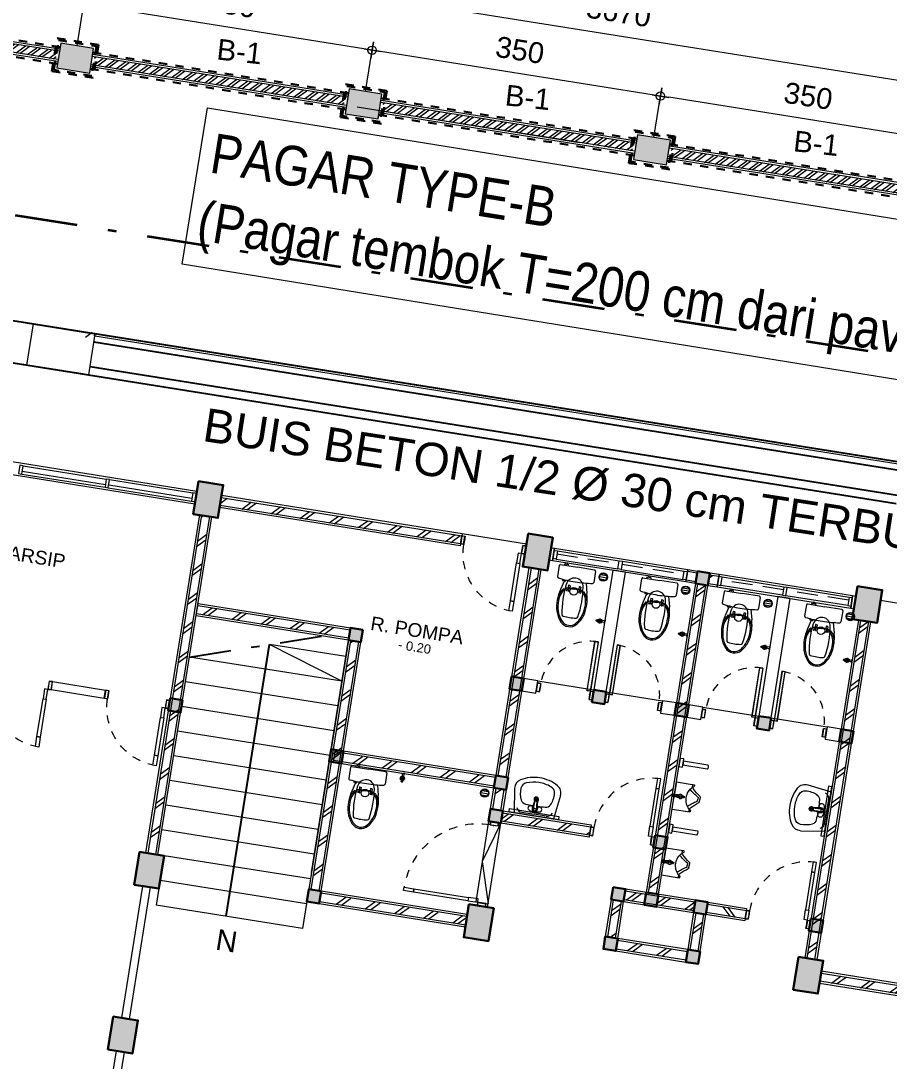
# Model space of a CAD drawing. Header units: millimetres. Extents: x -11 to 1625, y -267 to 180.
# Drawn here: x 846.49 to 856.9, y 86.42 to 98.89 of the extents above; entities that cross this region are included whole.
import ezdxf
from ezdxf.enums import TextEntityAlignment as Align

# ---------------------------------------------------------------- set-up
doc = ezdxf.new("R2010")
doc.units = ezdxf.units.MM
for name, pattern in [('DASHDOT', [1, 0.5, -0.25, 0, -0.25]), ('DASHED2', [0.375, 0.25, -0.125]), ('HIDDEN', [0.375, 0.25, -0.125])]:
    doc.linetypes.add(name, pattern=pattern)
for name, color, linetype, lineweight in [('ars', 11, 'Continuous', 5), ('atap', 7, 'Continuous', 20), ('CONCRETE', 8, 'Continuous', 5), ('dinding', 5, 'Continuous', 15), ('GSB', 1, 'DASHDOT', 35), ('KOLOM', 1, 'Continuous', 30), ('kus', 63, 'Continuous', 15), ('KUSEN', 30, 'Continuous', 15), ('lan', 7, 'Continuous', 15), ('not', 7, 'Continuous', 20), ('PAGAR', 4, 'Continuous', 18), ('PARTISI', 190, 'Continuous', 9), ('SANITAIR', 4, 'Continuous', 5), ('sol kol', 8, 'Continuous', 0), ('TEXT KETERANGAN', 7, 'Continuous', 9), ('u', 6, 'Continuous', 20)]:
    doc.layers.add(name, color=color, linetype=linetype, lineweight=lineweight)
doc.styles.add('ISO', font='arial.ttf', dxfattribs={"width": 0.85})
doc.styles.get("Standard").update_dxf_attribs({"font": 'ARIALUNI.TTF'})
doc.dimstyles.new('SK100', dxfattribs={"dimtxt": 0.25, "dimasz": 0.1, "dimexe": 0.1, "dimexo": 0, "dimgap": 0.15, "dimtad": 1, "dimdec": 0, "dimlfac": 100, "dimzin": 12, "dimdsep": 46, "dimtxsty": 'Standard', "dimblk": 'BULAT', "dimcen": 0.1, "dimclrd": 256, "dimclre": 256, "dimclrt": 256, "dimadec": 0, "dimazin": 3, "dimtfac": 1, "dimtdec": 0, "dimtofl": 0, "dimtmove": 0, "dimatfit": 3, "dimldrblk": 'BULAT', "dimfxl": 0, "dimtolj": 1, "dimtzin": 0, "dimlwd": -1, "dimlwe": -1, "dimarcsym": 0})
pattern_1 = [(45, (-0.5, 0), (-0.1767767, 0.1767767), []), (45, (-0.4375, 0), (-0.1767767, 0.1767767), [])]

# ---------------------------------------------------------------- blocks, each defined once
blk = doc.blocks.new('K1')
at = {"layer": 'KOLOM'}
blk.add_lwpolyline([(0.2, 0.15), (-0.2, 0.15), (-0.2, -0.15), (0.2, -0.15), (0.2, 0.15)], dxfattribs=at)
blk = doc.blocks.new('P 70')
at = {"linetype": 'HIDDEN', "ltscale": 0.3}
blk.add_lwpolyline([(-0.74, 0.1, -0.414214), (-0.04, 0.8, -1.303225)], format="xyb", dxfattribs=at)
for points in [[(-0.04, 0.8), (-0.08, 0.8), (-0.08, 0.68), (-0.04, 0.68)], [(-0.04, 0.68), (-0.08, 0.68), (-0.08, 0.22), (-0.04, 0.22)], [(-0.04, 0.1), (-0.08, 0.1), (-0.08, 0.22), (-0.04, 0.22)], [(-0.735, 0.06), (-0.74, 0.06), (-0.74, 0.061), (-0.74, 0.1), (-0.78, 0.1), (-0.78, 0), (-0.74, 0), (-0.74, 0.056), (-0.735, 0.058)], [(-0.742, 0.002), (-0.778, 0.002), (-0.778, 0.098), (-0.742, 0.098)], [(-0.045, 0.06), (-0.04, 0.06), (-0.04, 0.061), (-0.04, 0.1), (0, 0.1), (0, 0), (-0.04, 0), (-0.04, 0.056), (-0.045, 0.058)], [(-0.038, 0.002), (-0.002, 0.002), (-0.002, 0.098), (-0.038, 0.098)]]:
    blk.add_lwpolyline(points, close=True)
blk = doc.blocks.new('KP')
at = {"layer": 'KOLOM'}
blk.add_lwpolyline([(0.075, -0.075), (-0.075, -0.075), (-0.075, 0.075), (0.075, 0.075), (0.075, -0.075)], dxfattribs=at)
blk = doc.blocks.new('washtafel L237 a')
for p, q in [((-0.279, -0.289), (-0.238, 0)), ((-0.238, 0), (0, 0)), ((0.238, 0), (0, 0)), ((0.279, -0.289), (0.238, 0)), ((-0.148, -0.019), (0, -0.019)), ((0.148, -0.019), (0, -0.019)), ((0, -0.193), (-0.007, -0.193)), ((0, -0.202), (-0.007, -0.202)), ((0, -0.179), (-0.006, -0.179)), ((0, -0.179), (0.006, -0.179)), ((0, -0.193), (0.007, -0.193)), ((0, -0.202), (0.007, -0.202))]:
    blk.add_line(p, q)
for centre, radius in [((-0.011, -0.085), 0.00488), ((0, -0.043), 0.00695), ((0, -0.043), 0.00529), ((0.011, -0.085), 0.00488)]:
    blk.add_circle(centre, radius)
for centre, radius, start, end in [((-0.148, -0.093), 0.0742, 90.0661, 157.5039), ((-0.117, -0.191), 0.0678, 92.544, 154.459), ((0.012, -2.103), 1.984, 91.1939, 93.8059), ((-0.055, -0.085), 0.0285, 98.132, 275.8135), ((-0.002, -0.336), 0.286, 89.6669, 101.6651), ((-0.049, -0.147), 0.0337, 40.1188, 95.4553), ((0, -0.084), 0.0312, 89.6915, 225.3566), ((-0.528, -0.216), 0.513, 2.5647, 13.8912), ((0, -0.084), 0.0231, 89.5833, 212.8124), ((-0.04, -0.126), 0.0267, 4.6349, 46.9394), ((-0.045, -0.113), 0.03, 5.694, 32.8124), ((-0.623, -0.171), 0.611, 359.8012, 5.694), ((0.002, -0.336), 0.286, 78.3349, 90.3331), ((0, -0.084), 0.0312, 314.6434, 90.3085), ((0, -0.084), 0.0231, 327.1876, 90.4167), ((0.623, -0.171), 0.611, 174.306, 180.1988), ((0.04, -0.126), 0.0267, 133.0606, 175.3651), ((0.045, -0.113), 0.03, 147.1876, 174.306), ((0.528, -0.216), 0.513, 166.1088, 177.4353), ((0.049, -0.147), 0.0337, 84.5447, 139.8812), ((-0.012, -2.103), 1.984, 86.1941, 88.8061), ((0.055, -0.085), 0.0285, 264.1865, 81.868), ((0.117, -0.191), 0.0678, 25.541, 87.456), ((0.148, -0.093), 0.0742, 22.4961, 89.9339), ((0.068, -0.281), 0.273, 154.0541, 184.6243), ((0.001, -0.2), 0.0272, 129.5111, 54.4666), ((0.001, -0.2), 0.0234, 136.8784, 48.8129), ((-0.007, -0.184), 0.009, 183.4751, 270), ((-0.007, -0.193), 0.009, 182.5647, 270), ((-0.006, -0.173), 0.006, 179.8012, 270), ((0.001, -0.2), 0.0119, 184.4951, 2.4242), ((0.006, -0.173), 0.006, 270, 0.1988), ((0.007, -0.184), 0.009, 270, 356.5249), ((0.007, -0.193), 0.009, 270, 357.4353), ((-0.068, -0.281), 0.273, 355.3757, 25.9459), ((-0.17, -0.305), 0.11, 171.786, 240.1395), ((-0.119, -0.294), 0.0858, 186.0548, 250.1625), ((0.119, -0.294), 0.0858, 289.8375, 353.9452), ((0.17, -0.305), 0.11, 299.8605, 8.214), ((-0.003, -0.017), 0.443, 239.9631, 270.4171), ((-0.001, 0.003), 0.406, 248.7209, 270.1375), ((0.001, 0.003), 0.406, 269.8625, 291.2791), ((0.003, -0.017), 0.443, 269.5829, 300.0369)]:
    blk.add_arc(centre, radius, start, end)
blk = doc.blocks.new('URINOIR ATAS')
for p, q in [((-0.027, 0.31), (0, 0.31)), ((-0.02, 0.286), (0, 0.286)), ((0.027, 0.31), (0, 0.31)), ((0.02, 0.286), (0, 0.286)), ((-0.165, 0), (-0.165, 0.215)), ((-0.16, 0.22), (-0.147, 0.22)), ((-0.133, 0.201), (-0.16, 0.201)), ((-0.133, 0.201), (-0.143, 0.218)), ((0.133, 0.201), (0.143, 0.218)), ((0.133, 0.201), (0.16, 0.201)), ((0.16, 0.22), (0.147, 0.22)), ((0.165, 0), (0.165, 0.215)), ((-0.165, 0), (0, 0)), ((-0.009, 0.01), (-0.026, 0)), ((-0.013, -0.017), (-0.013, 0)), ((-0.012, 0.117), (0.011, 0.117)), ((-0.011, 0.107), (0.011, 0.107)), ((-0.011, 0.097), (0.011, 0.097)), ((-0.009, 0.112), (-0.009, 0.107)), ((-0.009, 0.01), (0.011, 0.01)), ((-0.007, 0.113), (0.008, 0.113)), ((-0.003, 0.117), (-0.003, 0.113)), ((0.165, 0), (0, 0)), ((0.003, 0.117), (0.003, 0.113)), ((0.009, 0.112), (0.009, 0.107)), ((0.011, 0.01), (0.026, 0)), ((0.013, 0), (0.013, -0.017)), ((0.013, -0.017), (-0.013, -0.017))]:
    blk.add_line(p, q)
for points in [[(-0.011, 0.107, 0.164804), (-0.012, 0.107, 0.105758), (-0.013, 0.106, 0.068984), (-0.014, 0.104, 0.055178), (-0.014, 0.102, 0.055178), (-0.014, 0.1, 0.068984), (-0.013, 0.099, 0.105758), (-0.012, 0.098, 0.164804), (-0.011, 0.097, 0.164804), (-0.01, 0.098, 0.105758), (-0.009, 0.099, 0.068984), (-0.009, 0.1, 0.055178), (-0.009, 0.102, 0.055178), (-0.009, 0.104, 0.068984), (-0.009, 0.106, 0.105758), (-0.01, 0.107, 0.164804)], [(0, 0.097, 0.070821), (0.003, 0.098, 0.082428), (0.005, 0.099, 0.106823), (0.007, 0.101, 0.13413), (0.007, 0.102, 0.13413), (0.007, 0.104, 0.106823), (0.005, 0.106, 0.082428), (0.003, 0.107, 0.070821), (0, 0.107, 0.070821), (-0.003, 0.107, 0.082428), (-0.005, 0.106, 0.106823), (-0.007, 0.104, 0.13413), (-0.007, 0.102, 0.13413), (-0.007, 0.101, 0.106823), (-0.005, 0.099, 0.082428), (-0.003, 0.098, 0.070821)], [(0.011, 0.107, 0.164804), (0.01, 0.107, 0.105758), (0.009, 0.106, 0.068984), (0.009, 0.104, 0.055178), (0.008, 0.102, 0.055178), (0.009, 0.1, 0.068984), (0.009, 0.099, 0.105758), (0.01, 0.098, 0.164804), (0.011, 0.097, 0.164804), (0.012, 0.098, 0.105758), (0.013, 0.099, 0.068984), (0.013, 0.1, 0.055178), (0.014, 0.102, 0.055178), (0.014, 0.104, 0.068984), (0.013, 0.106, 0.105758), (0.012, 0.107, 0.164804)]]:
    blk.add_lwpolyline(points, format="xyb", close=True)
blk.add_lwpolyline([(0.007, 0.061), (0.013, 0.072), (0.007, 0.082), (-0.006, 0.082), (-0.012, 0.072), (-0.006, 0.061)], close=True)
for centre, radius in [((0, 0.072), 0.025), ((0, 0.032), 0.0106), ((0, 0.032), 0.00723)]:
    blk.add_circle(centre, radius)
for centre, radius, start, end in [((-0.614, 0.718), 0.709, 314.7654, 324.2179), ((-0.477, 0.536), 0.518, 315.9836, 330.7336), ((-0.027, 0.295), 0.0148, 90, 144.2179), ((-0.02, 0.28), 0.00593, 90, 150.7336), ((0.02, 0.28), 0.00593, 29.2664, 90), ((0.477, 0.536), 0.518, 209.2664, 224.0164), ((0.027, 0.295), 0.0148, 35.7821, 90), ((0.614, 0.718), 0.709, 215.7821, 225.2346), ((-0.16, 0.215), 0.005, 90, 180), ((-0.16, 0.196), 0.005, 90, 180), ((-0.147, 0.215), 0.005, 30.5859, 90), ((-0.151, 0.256), 0.055, 287.3602, 311.4179), ((0.001, 0.332), 0.187, 224.1477, 269.6422), ((-0.001, 0.332), 0.187, 270.3578, 315.8523), ((0.151, 0.256), 0.055, 228.5821, 252.6398), ((0.147, 0.215), 0.005, 90, 149.4141), ((0.16, 0.215), 0.005, 0, 90), ((0.16, 0.196), 0.005, 0, 90), ((0.12, 0.057), 0.137, 181.3482, 199.9236), ((0, 0.106), 0.0162, 43.0169, 136.9831), ((-0.007, 0.112), 0.00119, 90, 180), ((0.008, 0.112), 0.00119, 0, 90), ((-0.19, 0.062), 0.208, 345.4703, 357.6692)]:
    blk.add_arc(centre, radius, start, end)
blk = doc.blocks.new('P 60')
at = {"linetype": 'HIDDEN', "ltscale": 0.3}
blk.add_lwpolyline([(-0.64, 0.1, -0.414214), (-0.04, 0.7, -1.303225)], format="xyb", dxfattribs=at)
for points in [[(-0.04, 0.7), (-0.04, 0.1), (-0.08, 0.1), (-0.08, 0.7)], [(-0.042, 0.698), (-0.042, 0.102), (-0.078, 0.102), (-0.078, 0.698)], [(-0.635, 0.06), (-0.64, 0.06), (-0.64, 0.061), (-0.64, 0.1), (-0.68, 0.1), (-0.68, 0), (-0.64, 0), (-0.64, 0.056), (-0.635, 0.058)], [(-0.642, 0.002), (-0.678, 0.002), (-0.678, 0.098), (-0.642, 0.098)], [(-0.045, 0.06), (-0.04, 0.06), (-0.04, 0.061), (-0.04, 0.1), (0, 0.1), (0, 0), (-0.04, 0), (-0.04, 0.056), (-0.045, 0.058)], [(-0.038, 0.002), (-0.002, 0.002), (-0.002, 0.098), (-0.038, 0.098)]]:
    blk.add_lwpolyline(points, close=True)
blk = doc.blocks.new('KRAN ATAS')
for p, q in [((-0.019, 0.001), (-0.019, 0)), ((-0.019, 0), (0, 0)), ((-0.018, 0.002), (0, 0.002)), ((-0.009, 0.006), (-0.009, 0.04)), ((0.018, 0.002), (0, 0.002)), ((0.019, 0), (0, 0)), ((0.009, 0.006), (0.009, 0.04)), ((0.019, 0.001), (0.019, 0))]:
    blk.add_line(p, q)
for centre, radius, start, end in [((-0.021, 0.06), 0.0057, 92.509, 270.0343), ((-0.02, 0.06), 0.0057, 105.45, 257.2407), ((0, 0.06), 0.0223, 89.786, 270.2141), ((-0.015, 0.075), 0.0057, 47.464, 224.6597), ((-0.015, 0.074), 0.0057, 60.3207, 212.5415), ((-0.014, 0.046), 0.0057, 154.4974, 295.7282), ((-0.015, 0.045), 0.0057, 142.579, 307.6346), ((-0.018, 0.001), 0.0005, 90, 180), ((0, 0.06), 0.0162, 89.7094, 270.2949), ((-0.013, 0.006), 0.004, 270, 0), ((-0.041, 0.09), 0.0331, 343.1048, 7.2203), ((0, 0.06), 0.0102, 89.532, 270.4679), ((0, 0.096), 0.00865, 90, 191.4881), ((0, 0.08), 0.0057, 89.095, 165.324), ((0, 0.079), 0.0057, 89.095, 152.5938), ((0, 0.041), 0.0057, 205.9652, 266.0615), ((0, 0.04), 0.0057, 191.86, 266.0615), ((0, 0.096), 0.00865, 348.5119, 90), ((0, 0.08), 0.0057, 14.676, 90.905), ((0, 0.079), 0.0057, 27.4062, 90.905), ((0, 0.06), 0.0223, 269.7859, 90.214), ((0, 0.06), 0.0162, 269.7051, 90.2906), ((0, 0.06), 0.0102, 269.5321, 90.468), ((0, 0.04), 0.0057, 273.9385, 348.14), ((0, 0.041), 0.0057, 273.9385, 334.0348), ((0.041, 0.09), 0.0331, 172.7797, 196.8952), ((0.013, 0.006), 0.004, 180, 270), ((0.015, 0.045), 0.0057, 232.3654, 37.421), ((0.015, 0.075), 0.0057, 315.3403, 132.536), ((0.015, 0.074), 0.0057, 327.4585, 119.6793), ((0.014, 0.046), 0.0057, 244.2718, 25.5026), ((0.018, 0.001), 0.0005, 0, 90), ((0.021, 0.06), 0.0057, 269.9657, 87.491), ((0.02, 0.06), 0.0057, 282.7593, 74.55)]:
    blk.add_arc(centre, radius, start, end)
blk = doc.blocks.new('CLOSET ATAS')
for p, q in [((0, 0.207), (0, 0)), ((0.014, 0.22), (0.148, 0.22)), ((0.171, 0.13), (0.294, 0.161)), ((0.282, 0.125), (0.282, 0.107)), ((0, -0.206), (0, 0)), ((0.228, 0.073), (0.228, 0.058)), ((0.231, 0.075), (0.273, 0.075)), ((0.231, 0.055), (0.256, 0.055)), ((0.256, 0.055), (0.259, 0.063)), ((0.256, 0.055), (0.256, 0)), ((0.256, -0.055), (0.256, 0)), ((0.259, 0.063), (0.273, 0.063)), ((0.266, 0.075), (0.266, 0.088)), ((0.266, 0.063), (0.266, 0)), ((0.266, -0.063), (0.266, 0)), ((0.273, 0.075), (0.273, 0.063)), ((0.285, 0.085), (0.285, 0.065)), ((0.296, 0.088), (0.288, 0.088)), ((0.296, 0.062), (0.288, 0.062)), ((0.299, 0.085), (0.299, 0.065)), ((-0.013, -0.124), (-0.031, -0.124)), ((-0.031, -0.124), (-0.031, -0.146)), ((-0.013, -0.107), (-0.013, -0.164)), ((0.173, -0.116), (0.185, -0.116)), ((0.188, -0.119), (0.188, -0.136)), ((0.228, -0.073), (0.228, -0.058)), ((0.231, -0.055), (0.256, -0.055)), ((0.231, -0.075), (0.273, -0.075)), ((0.256, -0.055), (0.259, -0.063)), ((0.259, -0.063), (0.273, -0.063)), ((0.266, -0.075), (0.266, -0.088)), ((0.273, -0.075), (0.273, -0.063)), ((0.282, -0.125), (0.282, -0.107)), ((0.285, -0.065), (0.285, -0.085)), ((0.296, -0.062), (0.288, -0.062)), ((0.296, -0.088), (0.288, -0.088)), ((0.299, -0.065), (0.299, -0.085)), ((-0.031, -0.146), (-0.013, -0.146)), ((0.014, -0.22), (0.148, -0.22)), ((0.171, -0.138), (0.185, -0.138)), ((0.173, -0.151), (0.173, -0.138)), ((0.175, -0.154), (0.182, -0.154)), ((0.184, -0.138), (0.184, -0.151)), ((0.188, -0.134), (0.294, -0.161))]:
    blk.add_line(p, q)
blk.add_circle((0.292, 0), 0.046)
for centre, radius, start, end in [((0.014, 0.207), 0.0135, 90, 180), ((0.148, 0.205), 0.015, 8.087, 90), ((-1.27, 0.004), 1.447, 359.8599, 8.087), ((0.429, -0.051), 0.215, 89.4826, 138.7405), ((0.287, 0.125), 0.005, 128.7411, 180), ((0.429, -0.051), 0.231, 89.4826, 128.7411), ((0.431, -0.32), 0.5, 75.2789, 105.8515), ((0.431, -0.32), 0.484, 75.2789, 90), ((0.465, -0.141), 0.302, 48.5371, 73.1314), ((0.465, -0.141), 0.318, 48.5371, 73.1314), ((0.235, 0), 0.103, 95.4936, 264.5064), ((-1.27, -0.004), 1.447, 351.913, 0.1401), ((0.385, -0.951), 1.066, 79.0461, 98.6197), ((0.231, 0.073), 0.00271, 90, 180), ((0.231, 0.058), 0.00271, 180, 270), ((0.271, 0.088), 0.005, 138.7405, 180), ((0.288, 0.085), 0.00307, 90, 180), ((0.288, 0.065), 0.00307, 180, 270), ((0.296, 0.085), 0.00307, 0, 90), ((0.296, 0.065), 0.00307, 270, 0), ((0.585, 0.076), 0.02, 7.8459, 81.6038), ((0.035, 0), 0.575, 352.1541, 7.8459), ((0.59, 0), 0.114, 0, 48.6581), ((0.59, 0), 0.114, 311.3419, 0), ((0.59, 0), 0.13, 0, 48.6581), ((0.59, 0), 0.13, 311.3419, 0), ((-0.016, -0.123), 0.0171, 24.4122, 79.3868), ((0.185, -0.119), 0.00271, 0, 90), ((0.385, 0.948), 1.063, 261.358, 280.9763), ((0.231, -0.058), 0.00271, 90, 180), ((0.231, -0.073), 0.00271, 180, 270), ((0.271, -0.088), 0.005, 180, 221.2595), ((0.429, 0.051), 0.215, 221.2595, 270.5174), ((0.288, -0.065), 0.00307, 90, 180), ((0.288, -0.085), 0.00307, 180, 270), ((0.296, -0.065), 0.00307, 0, 90), ((0.296, -0.085), 0.00307, 270, 0), ((0.465, 0.141), 0.302, 286.8686, 311.4629), ((0.465, 0.141), 0.318, 286.8686, 311.4629), ((0.585, -0.076), 0.02, 278.3962, 352.1541), ((-0.016, -0.147), 0.0171, 280.6132, 335.5878), ((0.014, -0.206), 0.0135, 180, 270), ((0.148, -0.205), 0.015, 270, 351.913), ((0.175, -0.151), 0.00271, 180, 270), ((0.182, -0.151), 0.00271, 270, 0), ((0.185, -0.136), 0.00271, 270, 0), ((0.287, -0.125), 0.005, 180, 231.2589), ((0.429, 0.051), 0.231, 231.2589, 270.5174), ((0.431, 0.32), 0.5, 254.1485, 284.7211), ((0.431, 0.32), 0.484, 270, 284.7211)]:
    blk.add_arc(centre, radius, start, end)
blk = doc.blocks.new('*X6')
at = {"color": 0}
for p, q in [((18.499, 19.218), (18.572, 19.218)), ((18.491, 19.193), (18.579, 19.193)), ((18.499, 19.168), (18.572, 19.168))]:
    blk.add_line(p, q, dxfattribs=at)
blk = doc.blocks.new('SFLOOR')
for radius in [0.05, 0.0442]:
    blk.add_circle((0, 0), radius)
blk.add_blockref('*X6', (-18.535, -19.193))
blk = doc.blocks.new('NOTASI RUANG')
at = {"layer": 'not'}
for height, p in [(0.26, (-0.011, 0.3)), (0.175, (-0.009, -0.017))]:
    blk.add_attdef('RUANG', text='', height=height, dxfattribs=at).set_placement(p, align=Align.MIDDLE_CENTER)
blk = doc.blocks.new('DENAH LANTAI DASAR')
at = {"layer": 'ars'}
h = blk.add_hatch(dxfattribs=at)
h.set_pattern_fill('TEMBOK', color=256, scale=0.25)
h.set_pattern_definition(pattern_1)
h.paths.add_polyline_path([(-1.85, 14.3), (1.07, 14.3), (1.07, 14.2), (-1.85, 14.2)])
h = blk.add_hatch(dxfattribs=at)
h.set_pattern_fill('TEMBOK', color=256, scale=0.25)
h.set_pattern_definition([(45, (3.22, 4.5), (-0.176777, 0.176777), []), (45, (3.2825, 4.5), (-0.176777, 0.176777), [])])
h.paths.add_polyline_path([(3.925, 14.3), (3.81, 14.3), (3.81, 14.2), (3.925, 14.2)])
h = blk.add_hatch(dxfattribs=at)
h.set_pattern_fill('TEMBOK', color=256, scale=0.25)
h.set_pattern_definition([(45, (3.525, 4.5), (-0.176777, 0.176777), []), (45, (3.5875, 4.5), (-0.176777, 0.176777), [])])
h.paths.add_polyline_path([(4.19, 14.3), (4.075, 14.3), (4.075, 14.2), (4.19, 14.2)])
h = blk.add_hatch(dxfattribs=at)
h.set_pattern_fill('TEMBOK', color=256, scale=0.25)
h.set_pattern_definition(pattern_1)
h.paths.add_polyline_path([(3.95, 14.175), (3.95, 10.425), (4.05, 10.425), (4.05, 14.175)])
h = blk.add_hatch(dxfattribs=at)
h.set_pattern_fill('TEMBOK', color=256, scale=0.25)
h.set_pattern_definition(pattern_1)
h.paths.add_polyline_path([(-1.95, 9.95), (-1.95, 14.05), (-2.05, 14.05), (-2.05, 9.95)])
h = blk.add_hatch(dxfattribs=at)
h.set_pattern_fill('TEMBOK', color=256, scale=0.25)
h.set_pattern_definition(pattern_1)
h.paths.add_polyline_path([(2.05, 11.525), (2.05, 14.05), (1.95, 14.05), (1.95, 11.525)])
h = blk.add_hatch(dxfattribs=at)
h.set_pattern_fill('TEMBOK', color=256, scale=0.25)
h.set_pattern_definition(pattern_1)
h.paths.add_polyline_path([(6.05, 9.95), (6.05, 14.05), (5.95, 14.05), (5.95, 9.95)])
h = blk.add_hatch(dxfattribs=at)
h.set_pattern_fill('TEMBOK', color=256, scale=0.25)
h.set_pattern_definition(pattern_1)
h.paths.add_polyline_path([(-1.925, 12.975), (-0.075, 12.975), (-0.075, 12.875), (-1.925, 12.875)])
h = blk.add_hatch(dxfattribs=at)
h.set_pattern_fill('TEMBOK', color=256, scale=0.25)
h.set_pattern_definition([(45, (-0.475, 0), (-0.1767767, 0.1767767), []), (45, (-0.4125, 0), (-0.1767767, 0.1767767), [])])
h.paths.add_polyline_path([(0.05, 9.825), (0.05, 12.85), (-0.05, 12.85), (-0.05, 9.825)])
h = blk.add_hatch(dxfattribs=at)
h.set_pattern_fill('TEMBOK', color=256, scale=0.25)
h.set_pattern_definition(pattern_1)
h.paths.add_polyline_path([(1.925, 11.5), (-0.025, 11.5), (-0.025, 11.4), (1.925, 11.4)])
h = blk.add_hatch(dxfattribs=at)
h.set_pattern_fill('TEMBOK', color=256, scale=0.25)
h.set_pattern_definition(pattern_1)
h.paths.add_polyline_path([(1.95, 11.375), (1.95, 11.12), (2.05, 11.12), (2.05, 11.375)])
h = blk.add_hatch(dxfattribs=at)
h.set_pattern_fill('TEMBOK', color=256, scale=0.25)
h.set_pattern_definition([(45, (-0.5, 1.295), (-0.1767767, 0.1767767), []), (45, (-0.4375, 1.295), (-0.1767767, 0.1767767), [])])
h.paths.add_polyline_path([(2.075, 11.095), (3.145, 11.095), (3.145, 10.995), (2.075, 10.995)])
h = blk.add_hatch(dxfattribs=at)
h.set_pattern_fill('TEMBOK', color=256, scale=0.25)
h.set_pattern_definition(pattern_1)
h.paths.add_polyline_path([(4.525, 10.4), (3.675, 10.4), (3.675, 10.3), (4.525, 10.3)])
h = blk.add_hatch(dxfattribs=at)
h.set_pattern_fill('TEMBOK', color=256, scale=0.25)
h.set_pattern_definition([(135, (11.025, 0.6), (0.1767767, 0.1767767), []), (135, (10.9625, 0.6), (0.1767767, 0.1767767), [])])
h.paths.add_polyline_path([(4.675, 10.4), (5.145, 10.4), (5.145, 10.3), (4.675, 10.3)])
h = blk.add_hatch(dxfattribs=at)
h.set_pattern_fill('TEMBOK', color=256, scale=0.25)
h.set_pattern_definition(pattern_1)
h.paths.add_polyline_path([(3.55, 10.275), (3.55, 9.825), (3.65, 9.825), (3.65, 10.275)])
h = blk.add_hatch(dxfattribs=at)
h.set_pattern_fill('TEMBOK', color=256, scale=0.25)
h.set_pattern_definition(pattern_1)
h.paths.add_polyline_path([(4.55, 10.275), (4.55, 9.825), (4.65, 9.825), (4.65, 10.275)])
h = blk.add_hatch(dxfattribs=at)
h.set_pattern_fill('TEMBOK', color=256, scale=0.25)
h.set_pattern_definition(pattern_1)
h.paths.add_polyline_path([(1.85, 9.8), (0.075, 9.8), (0.075, 9.7), (1.85, 9.7)])
h = blk.add_hatch(dxfattribs=at)
h.set_pattern_fill('TEMBOK', color=256, scale=0.25)
h.set_pattern_definition(pattern_1)
h.paths.add_polyline_path([(4.525, 9.8), (3.675, 9.8), (3.675, 9.7), (4.525, 9.7)])
h = blk.add_hatch(dxfattribs=at)
h.set_pattern_fill('TEMBOK', color=256, scale=0.25)
h.set_pattern_definition(pattern_1)
h.paths.add_polyline_path([(8.85, 9.7), (6.15, 9.7), (6.15, 9.8), (8.85, 9.8)])
at = {"layer": 'sol kol'}
for points in [[(-2.15, 14.45), (-2.15, 14.05), (-1.85, 14.05), (-1.85, 14.45)], [(1.85, 14.45), (1.85, 14.05), (2.15, 14.05), (2.15, 14.45)], [(5.85, 14.45), (5.85, 14.05), (6.15, 14.05), (6.15, 14.45)], [(3.925, 14.325), (4.075, 14.325), (4.075, 14.175), (3.925, 14.175)], [(0.075, 13), (-0.075, 13), (-0.075, 12.85), (0.075, 12.85)], [(1.925, 12.725), (2.075, 12.725), (2.075, 12.575), (1.925, 12.575)], [(2.925, 12.725), (3.075, 12.725), (3.075, 12.575), (2.925, 12.575)], [(3.925, 12.725), (4.075, 12.725), (4.075, 12.575), (3.925, 12.575)], [(4.925, 12.725), (5.075, 12.725), (5.075, 12.575), (4.925, 12.575)], [(5.925, 12.725), (6.075, 12.725), (6.075, 12.575), (5.925, 12.575)], [(-1.925, 11.825), (-2.075, 11.825), (-2.075, 11.675), (-1.925, 11.675)], [(0.075, 11.525), (-0.075, 11.525), (-0.075, 11.375), (0.075, 11.375)], [(2.075, 11.525), (1.925, 11.525), (1.925, 11.375), (2.075, 11.375)], [(2.075, 11.12), (1.925, 11.12), (1.925, 10.97), (2.075, 10.97)], [(3.925, 11.12), (4.075, 11.12), (4.075, 10.97), (3.925, 10.97)], [(3.525, 10.425), (3.675, 10.425), (3.675, 10.275), (3.525, 10.275)], [(3.925, 10.425), (4.075, 10.425), (4.075, 10.275), (3.925, 10.275)], [(4.525, 10.425), (4.675, 10.425), (4.675, 10.275), (4.525, 10.275)], [(5.925, 10.425), (6.075, 10.425), (6.075, 10.275), (5.925, 10.275)], [(-2.15, 9.95), (-2.15, 9.55), (-1.85, 9.55), (-1.85, 9.95)], [(1.85, 9.95), (1.85, 9.55), (2.15, 9.55), (2.15, 9.95)], [(5.85, 9.95), (5.85, 9.55), (6.15, 9.55), (6.15, 9.95)], [(0.075, 9.825), (-0.075, 9.825), (-0.075, 9.675), (0.075, 9.675)], [(3.525, 9.825), (3.675, 9.825), (3.675, 9.675), (3.525, 9.675)], [(4.525, 9.825), (4.675, 9.825), (4.675, 9.675), (4.525, 9.675)], [(-2.15, 7.95), (-2.15, 7.55), (-1.85, 7.55), (-1.85, 7.95)]]:
    blk.add_hatch(color=256, dxfattribs=at).paths.add_polyline_path(points)
for p, q in [((-12.75, 16), (13.75, 16)), ((-3.65, 15.9), (6.15, 15.9)), ((-3.65, 15.6), (6.15, 15.6)), ((-12.25, 15.5), (6.15, 15.5)), ((-1, 9.35), (-1, 12.65))]:
    blk.add_line(p, q)
at = {"linetype": 'DASHDOT'}
blk.add_line((-1.925, 12.35), (-0.383, 12.85), dxfattribs=at)
at = {"layer": 'ars'}
blk.add_line((-3.65, 15.5), (-3.65, 16), dxfattribs=at)
for points in [[(-1.85, 14.3), (1.07, 14.3), (1.07, 14.2), (-1.85, 14.2)], [(3.925, 14.3), (3.81, 14.3), (3.81, 14.2), (3.925, 14.2)], [(4.19, 14.3), (4.075, 14.3), (4.075, 14.2), (4.19, 14.2)], [(3.95, 14.175), (3.95, 10.425), (4.05, 10.425), (4.05, 14.175)], [(-1.95, 9.95), (-1.95, 14.05), (-2.05, 14.05), (-2.05, 9.95)], [(2.05, 11.525), (2.05, 14.05), (1.95, 14.05), (1.95, 11.525)], [(6.05, 9.95), (6.05, 14.05), (5.95, 14.05), (5.95, 9.95)], [(-1.925, 12.975), (-0.075, 12.975), (-0.075, 12.875), (-1.925, 12.875)], [(0.05, 9.825), (0.05, 12.85), (-0.05, 12.85), (-0.05, 9.825)], [(4.118, 11.975), (4.118, 12.075), (4.075, 12.075), (4.075, 11.975)], [(1.925, 11.5), (-0.025, 11.5), (-0.025, 11.4), (1.925, 11.4)], [(1.95, 11.375), (1.95, 11.12), (2.05, 11.12), (2.05, 11.375)], [(4.118, 11.175), (4.118, 11.275), (4.075, 11.275), (4.075, 11.175)], [(2.075, 11.095), (3.145, 11.095), (3.145, 10.995), (2.075, 10.995)], [(4.525, 10.4), (3.675, 10.4), (3.675, 10.3), (4.525, 10.3)], [(4.675, 10.4), (5.145, 10.4), (5.145, 10.3), (4.675, 10.3)], [(3.55, 10.275), (3.55, 9.825), (3.65, 9.825), (3.65, 10.275)], [(4.55, 10.275), (4.55, 9.825), (4.65, 9.825), (4.65, 10.275)], [(1.85, 9.8), (0.075, 9.8), (0.075, 9.7), (1.85, 9.7)], [(4.525, 9.8), (3.675, 9.8), (3.675, 9.7), (4.525, 9.7)], [(8.85, 9.7), (6.15, 9.7), (6.15, 9.8), (8.85, 9.8)]]:
    blk.add_lwpolyline(points, close=True, dxfattribs=at)
at = {"layer": 'dinding'}
for points in [[(-1.85, 14.325), (1.07, 14.325), (1.07, 14.175), (-1.85, 14.175)], [(2.15, 14.325), (2.19, 14.325), (2.19, 14.175), (2.15, 14.175)], [(3.81, 14.325), (3.925, 14.325), (3.925, 14.175), (3.81, 14.175)], [(4.19, 14.325), (4.075, 14.325), (4.075, 14.175), (4.19, 14.175)], [(5.85, 14.325), (5.81, 14.325), (5.81, 14.175), (5.85, 14.175)], [(2.925, 14.175), (2.925, 12.725), (3.075, 12.725), (3.075, 14.175)], [(3.925, 14.175), (3.925, 10.425), (4.075, 10.425), (4.075, 14.175)], [(4.925, 14.175), (4.925, 12.725), (5.075, 12.725), (5.075, 14.175)], [(-1.925, 9.95), (-1.925, 14.05), (-2.075, 14.05), (-2.075, 9.95)], [(2.075, 11.525), (2.075, 14.05), (1.925, 14.05), (1.925, 11.525)], [(6.075, 9.95), (6.075, 14.05), (5.925, 14.05), (5.925, 9.95)], [(-1.925, 13), (-0.075, 13), (-0.075, 12.85), (-1.925, 12.85)], [(0.075, 9.825), (0.075, 12.85), (-0.075, 12.85), (-0.075, 9.825)], [(2.245, 12.725), (2.075, 12.725), (2.075, 12.575), (2.245, 12.575)], [(3.925, 12.725), (3.755, 12.725), (3.755, 12.575), (3.925, 12.575)], [(4.245, 12.725), (4.075, 12.725), (4.075, 12.575), (4.245, 12.575)], [(5.925, 12.725), (5.755, 12.725), (5.755, 12.575), (5.925, 12.575)], [(1.925, 11.525), (-0.025, 11.525), (-0.025, 11.375), (1.925, 11.375)], [(2.075, 11.12), (1.925, 11.12), (1.925, 11.375), (2.075, 11.375)], [(2.075, 11.12), (3.145, 11.12), (3.145, 10.97), (2.075, 10.97)], [(4.525, 10.425), (3.675, 10.425), (3.675, 10.275), (4.525, 10.275)], [(4.675, 10.425), (5.145, 10.425), (5.145, 10.275), (4.675, 10.275)], [(3.525, 10.275), (3.525, 9.825), (3.675, 9.825), (3.675, 10.275)], [(4.525, 10.275), (4.525, 9.825), (4.675, 9.825), (4.675, 10.275)], [(1.85, 9.825), (0.075, 9.825), (0.075, 9.675), (1.85, 9.675)], [(4.525, 9.825), (3.675, 9.825), (3.675, 9.675), (4.525, 9.675)], [(8.85, 9.675), (6.15, 9.675), (6.15, 9.825), (8.85, 9.825)]]:
    blk.add_lwpolyline(points, close=True, dxfattribs=at)
at = {"layer": 'kus'}
for p, q in [((-4.255, 14.3), (-3.245, 14.3)), ((-4.255, 14.235), (-3.245, 14.235)), ((-3.205, 14.3), (-2.195, 14.3)), ((-3.205, 14.235), (-2.195, 14.235)), ((2.23, 14.3), (2.98, 14.3)), ((3.02, 14.3), (3.77, 14.3)), ((4.98, 14.3), (4.23, 14.3)), ((5.77, 14.3), (5.02, 14.3)), ((-4.255, 14.2), (-3.245, 14.2)), ((-3.205, 14.2), (-2.195, 14.2)), ((2.23, 14.2), (2.98, 14.2)), ((3.02, 14.2), (3.77, 14.2)), ((4.98, 14.2), (4.23, 14.2)), ((5.77, 14.2), (5.02, 14.2))]:
    blk.add_line(p, q, dxfattribs=at)
at = {"layer": 'kus', "linetype": 'HIDDEN'}
for p, q in [((2.23, 14.265), (2.98, 14.265)), ((3.02, 14.265), (3.77, 14.265)), ((4.98, 14.265), (4.23, 14.265)), ((5.77, 14.265), (5.02, 14.265))]:
    blk.add_line(p, q, dxfattribs=at)
at = {"layer": 'kus'}
for points in [[(-4.295, 14.2), (-4.255, 14.2), (-4.255, 14.3), (-4.295, 14.3)], [(-3.245, 14.2), (-3.205, 14.2), (-3.205, 14.3), (-3.245, 14.3)], [(-2.195, 14.2), (-2.155, 14.2), (-2.155, 14.3), (-2.195, 14.3)], [(2.19, 14.3), (2.23, 14.3), (2.23, 14.2), (2.19, 14.2)], [(2.98, 14.3), (3.02, 14.3), (3.02, 14.2), (2.98, 14.2)], [(3.77, 14.3), (3.81, 14.3), (3.81, 14.2), (3.77, 14.2)], [(4.23, 14.3), (4.19, 14.3), (4.19, 14.2), (4.23, 14.2)], [(5.02, 14.3), (4.98, 14.3), (4.98, 14.2), (5.02, 14.2)], [(5.81, 14.3), (5.77, 14.3), (5.77, 14.2), (5.81, 14.2)]]:
    blk.add_lwpolyline(points, close=True, dxfattribs=at)
at = {"layer": 'KUSEN', "linetype": 'HIDDEN', "ltscale": 0.3}
blk.add_lwpolyline([(1.95, 10.93, 0.414214), (1.05, 10.03, 1.303225)], format="xyb", dxfattribs=at)
at = {"layer": 'KUSEN'}
for points in [[(1.99, 10.925), (1.99, 10.93), (1.989, 10.93), (1.95, 10.93), (1.95, 10.97), (2.05, 10.97), (2.05, 10.93), (1.994, 10.93), (1.992, 10.925)], [(2.048, 10.932), (2.048, 10.968), (1.952, 10.968), (1.952, 10.932)], [(1.05, 9.99), (1.05, 10.03), (1.17, 10.03), (1.17, 9.99)], [(1.17, 9.99), (1.17, 10.03), (1.83, 10.03), (1.83, 9.99)], [(1.95, 9.99), (1.95, 10.03), (1.83, 10.03), (1.83, 9.99)], [(1.99, 9.995), (1.99, 9.99), (1.989, 9.99), (1.95, 9.99), (1.95, 9.95), (2.05, 9.95), (2.05, 9.99), (1.994, 9.99), (1.992, 9.995)], [(2.048, 9.988), (2.048, 9.952), (1.952, 9.952), (1.952, 9.988)]]:
    blk.add_lwpolyline(points, close=True, dxfattribs=at)
at = {"layer": 'lan'}
for p, q in [((6.15, 14.325), (8.85, 14.325)), ((2.245, 12.725), (2.925, 12.725)), ((3.075, 12.725), (3.755, 12.725)), ((4.245, 12.725), (4.925, 12.725)), ((5.075, 12.725), (5.755, 12.725)), ((-0.075, 12.35), (-1, 12.65)), ((1.925, 10.97), (1.925, 9.99)), ((2.075, 10.97), (1.925, 10.48)), ((2.075, 9.95), (2.075, 10.97)), ((1.925, 10.48), (2.075, 9.99)), ((1.925, 9.99), (2.075, 9.99)), ((-0.075, 9.65), (-1.85, 9.65)), ((-0.075, 9.675), (-0.075, 9.35)), ((-1.85, 9.55), (-1.85, 9.35)), ((-0.075, 9.35), (-1.85, 9.35))]:
    blk.add_line(p, q, dxfattribs=at)
for points in [[(-2.15, 14.325), (-4.85, 14.325), (-4.85, 14.175), (-2.15, 14.175)], [(2.19, 14.325), (3.81, 14.325), (3.81, 14.175), (2.19, 14.175)], [(5.81, 14.325), (4.19, 14.325), (4.19, 14.175), (5.81, 14.175)]]:
    blk.add_lwpolyline(points, close=True, dxfattribs=at)
for points in [[(1.07, 14.325), (1.85, 14.325)], [(-0.075, 10.03), (-0.075, 12.85)], [(-0.075, 12.65), (-1, 12.65)], [(-0.075, 12.35), (-1.925, 12.35)], [(-0.075, 12.05), (-1.925, 12.05)], [(-0.075, 11.75), (-1.925, 11.75)], [(-0.075, 11.45), (-1.925, 11.45)], [(-0.075, 11.15), (-1.925, 11.15)], [(-0.075, 10.85), (-1.925, 10.85)], [(-0.075, 10.55), (-1.925, 10.55)], [(-0.075, 10.25), (-1.925, 10.25)], [(-0.075, 9.95), (-1.925, 9.95)]]:
    blk.add_lwpolyline(points, dxfattribs=at)
at = {"layer": 'PARTISI'}
for points in [[(-3.5, 11.8), (-2.855, 11.8), (-2.855, 11.7), (-3.5, 11.7)], [(-2.05, 7.95), (-1.95, 7.95), (-1.95, 9.55), (-2.05, 9.55)], [(-2.05, 6.85), (-1.95, 6.85), (-1.95, 7.55), (-2.05, 7.55)]]:
    blk.add_lwpolyline(points, close=True, dxfattribs=at)
at = {"layer": 'SANITAIR'}
for points in [[(4.425, 12.04, 0.387977), (4.416, 12.048), (4.118, 12.048), (4.118, 12.002), (4.416, 12.002, 0.387977), (4.425, 12.01, 0.036942)], [(4.425, 11.24, 0.387977), (4.416, 11.248), (4.118, 11.248), (4.118, 11.202), (4.416, 11.202, 0.387977), (4.425, 11.21, 0.036942)]]:
    blk.add_lwpolyline(points, format="xyb", close=True, dxfattribs=at)
for points in [[(5.925, 12.025), (5.885, 12.025), (5.885, 11.425), (5.925, 11.425)], [(2.15, 11.12), (2.15, 11.16), (2.75, 11.16), (2.75, 11.12)]]:
    blk.add_lwpolyline(points, close=True, dxfattribs=at)
ref = blk.add_blockref('NOTASI RUANG', (-4.818, 13.057), dxfattribs=dict(xscale=0.6323962268195373, yscale=0.6323962268195373, zscale=0.6323962268195373))
ref.add_attrib('RUANG', '%%P 0.00', dxfattribs={"layer": 'not', "height": 0.1108}).set_placement((-4.824, 13.046), align=Align.MIDDLE_CENTER)
ref.add_attrib('RUANG', 'BACK OFFICE & ARSIP', dxfattribs={"layer": 'not', "height": 0.16432}).set_placement((-4.825, 13.246), align=Align.MIDDLE_CENTER)
ref = blk.add_blockref('NOTASI RUANG', (0.726, 12.905), dxfattribs=dict(xscale=0.6323962268195373, yscale=0.6323962268195373, zscale=0.6323962268195373))
ref.add_attrib('RUANG', '- 0.20', dxfattribs={"layer": 'not', "height": 0.1108}).set_placement((0.721, 12.894), align=Align.MIDDLE_CENTER)
ref.add_attrib('RUANG', 'R. POMPA', dxfattribs={"layer": 'not', "height": 0.1643}).set_placement((0.719, 13.095), align=Align.MIDDLE_CENTER)
at = {"layer": 'KOLOM'}
for name, p, rotation in [('K1', (-2, 14.25), 90), ('K1', (2, 14.25), 90), ('K1', (6, 14.25), 90), ('KP', (4, 14.25), 180), ('KP', (2, 12.65), 180), ('KP', (3, 12.65), 180), ('KP', (4, 12.65), 180), ('KP', (5, 12.65), 180), ('KP', (6, 12.65), 180), ('KP', (4, 11.045), 180), ('KP', (3.6, 10.35), 180), ('KP', (4, 10.35), 180), ('KP', (4.6, 10.35), 180), ('KP', (6, 10.35), 180), ('K1', (-2, 9.75), 90), ('K1', (2, 9.75), 90), ('K1', (6, 9.75), 90), ('KP', (3.6, 9.75), 180), ('KP', (4.6, 9.75), 180), ('K1', (-2, 7.75), 90)]:
    blk.add_blockref(name, p, dxfattribs=dict(at, rotation=rotation))
at = {"layer": 'KOLOM', "xscale": -1, "rotation": 180}
for p in [(0, 12.925), (-2, 11.75), (0, 11.45), (2, 11.45), (2, 11.045), (0, 9.75)]:
    blk.add_blockref('KP', p, dxfattribs=at)
at = {"layer": 'KUSEN', "xscale": -1, "rotation": 180}
for p in [(1.85, 14.3), (-3.5, 11.8), (-2.075, 11.8)]:
    blk.add_blockref('P 70', p, dxfattribs=at)
at = {"layer": 'KUSEN'}
for name, p in [('P 60', (2.925, 12.6)), ('P 60', (4.925, 12.6)), ('P 70', (3.925, 10.995)), ('P 70', (5.925, 10.3))]:
    blk.add_blockref(name, p, dxfattribs=at)
at = {"layer": 'KUSEN', "xscale": -1}
for p in [(3.075, 12.6), (5.075, 12.6)]:
    blk.add_blockref('P 60', p, dxfattribs=at)
at = {"layer": 'SANITAIR'}
for name, p, rotation in [('CLOSET ATAS', (2.5, 14.144), 270), ('CLOSET ATAS', (3.5, 14.144), 270), ('CLOSET ATAS', (4.5, 14.144), 270), ('CLOSET ATAS', (5.5, 14.144), 270), ('washtafel L237 a', (2.45, 11.12), 180), ('CLOSET ATAS', (0.41, 11.362), 270)]:
    blk.add_blockref(name, p, dxfattribs=dict(at, rotation=rotation))
for p in [(2.822, 14.076), (3.822, 14.076), (4.822, 14.076), (5.822, 14.076), (1.826, 11.295)]:
    blk.add_blockref('SFLOOR', p, dxfattribs=at)
at = {"layer": 'SANITAIR', "xscale": -1}
for name, p, rotation in [('KRAN ATAS', (2.925, 13.55), 90), ('KRAN ATAS', (3.925, 13.55), 90), ('KRAN ATAS', (4.925, 13.55), 90), ('KRAN ATAS', (5.925, 13.55), 90), ('washtafel L237 a', (5.925, 11.725), 270), ('URINOIR ATAS', (4.075, 11.625), 270), ('KRAN ATAS', (0.825, 11.375), 180), ('URINOIR ATAS', (4.075, 10.825), 270)]:
    blk.add_blockref(name, p, dxfattribs=dict(at, rotation=rotation))
at = {"layer": 'not', "insert": (-1.121, 9.185), "char_height": 0.25, "attachment_point": 1}
blk.add_mtext_dynamic_manual_height_columns('\\pi0.045177;N', width=0.28698, gutter_width=12.5, heights=[0], dxfattribs=at)
blk = doc.blocks.new('PAGAR TYPE-B')
at = {"layer": 'ars'}
h = blk.add_hatch(dxfattribs=at)
h.set_pattern_fill('ANSI32', color=256, scale=0.01, style=0)
h.set_pattern_definition([(45, (-1.52, 0.075), (-0.067352, 0.067352), []), (45, (-1.4751, 0.075), (-0.067352, 0.067352), [])])
h.paths.add_polyline_path([(-1.52, 0.175), (-1.52, 0.075), (1.52, 0.075), (1.52, 0.175)])
at = {"layer": 'CONCRETE'}
for points in [[(-1.95, -0.025), (-1.55, -0.025), (-1.55, 0.275), (-1.95, 0.275)], [(1.55, -0.025), (1.95, -0.025), (1.95, 0.275), (1.55, 0.275)]]:
    blk.add_hatch(color=256, dxfattribs=at).paths.add_polyline_path(points)
at = {"layer": 'dinding'}
for p, q in [((1.55, 0.2), (-1.55, 0.2)), ((1.55, 0.05), (-1.55, 0.05))]:
    blk.add_line(p, q, dxfattribs=at)
for points in [[(-1.95, -0.025), (-1.55, -0.025), (-1.55, 0.275), (-1.95, 0.275)], [(1.55, -0.025), (1.95, -0.025), (1.95, 0.275), (1.55, 0.275)]]:
    blk.add_lwpolyline(points, close=True, dxfattribs=at)
at = {"layer": 'KOLOM', "linetype": 'DASHED2', "ltscale": 0.25}
for p, q in [((1.55, 0.225), (-1.55, 0.225)), ((1.55, 0.025), (-1.55, 0.025))]:
    blk.add_line(p, q, dxfattribs=at)
for points in [[(-1.5, -0.075), (-2, -0.075), (-2, 0.325), (-1.5, 0.325)], [(-1.52, -0.055), (-1.98, -0.055), (-1.98, 0.305), (-1.52, 0.305)], [(2, -0.075), (1.5, -0.075), (1.5, 0.325), (2, 0.325)], [(1.98, -0.055), (1.52, -0.055), (1.52, 0.305), (1.98, 0.305)]]:
    blk.add_lwpolyline(points, close=True, dxfattribs=at)
at = {"layer": 'PAGAR'}
for p, q in [((1.55, 0.175), (-1.55, 0.175)), ((1.55, 0.075), (-1.55, 0.075))]:
    blk.add_line(p, q, dxfattribs=at)
blk = doc.blocks.new('BULAT')
for p, q in [((-1, 0), (1, 0)), ((0, -1), (0, 1))]:
    blk.add_line(p, q)
blk.add_circle((0, 0), 0.5)
blk = doc.blocks.new('*D905')
at = {"layer": 'Defpoints', "color": 0}
for p in [(854.16, 97.99), (854.081, 97.494), (857.538, 96.944)]:
    blk.add_point(p, dxfattribs=at)
at = {"layer": 'u'}
for p, q in [((854.081, 97.494), (854.176, 98.089)), ((857.518, 97.456), (854.259, 97.975)), ((857.538, 96.944), (857.633, 97.539))]:
    blk.add_line(p, q, dxfattribs=at)
at = {"layer": 'u', "xscale": 0.1, "yscale": 0.1, "zscale": 0.1}
for p, rotation in [((854.16, 97.99), 170.9597525756951), ((857.617, 97.441), 350.9597525756952)]:
    blk.add_blockref('BULAT', p, dxfattribs=dict(at, rotation=rotation))
at = {"layer": 'u', "insert": (855.932, 97.99), "char_height": 0.25, "attachment_point": 5, "rotation": 350.9598}
blk.add_mtext('\\A1;350', dxfattribs=at)
blk = doc.blocks.new('*D906')
at = {"layer": 'Defpoints', "color": 0}
for p in [(850.704, 98.54), (850.625, 98.044), (854.081, 97.494)]:
    blk.add_point(p, dxfattribs=at)
at = {"layer": 'u'}
for p, q in [((850.625, 98.044), (850.72, 98.639)), ((854.062, 98.006), (850.803, 98.525)), ((854.081, 97.494), (854.176, 98.089))]:
    blk.add_line(p, q, dxfattribs=at)
at = {"layer": 'u', "xscale": 0.1, "yscale": 0.1, "zscale": 0.1}
for p, rotation in [((850.704, 98.54), 170.9597525756951), ((854.16, 97.99), 350.9597525756952)]:
    blk.add_blockref('BULAT', p, dxfattribs=dict(at, rotation=rotation))
at = {"layer": 'u', "insert": (852.476, 98.54), "char_height": 0.25, "attachment_point": 5, "rotation": 350.9598}
blk.add_mtext('\\A1;350', dxfattribs=at)
blk = doc.blocks.new('*D907')
at = {"layer": 'Defpoints', "color": 0}
for p in [(847.247, 99.09), (847.168, 98.594), (850.625, 98.044)]:
    blk.add_point(p, dxfattribs=at)
at = {"layer": 'u'}
for p, q in [((847.168, 98.594), (847.263, 99.189)), ((850.605, 98.556), (847.346, 99.075)), ((850.625, 98.044), (850.72, 98.639))]:
    blk.add_line(p, q, dxfattribs=at)
at = {"layer": 'u', "xscale": 0.1, "yscale": 0.1, "zscale": 0.1}
for p, rotation in [((847.247, 99.09), 170.9597525756951), ((850.704, 98.54), 350.9597525756952)]:
    blk.add_blockref('BULAT', p, dxfattribs=dict(at, rotation=rotation))
at = {"layer": 'u', "insert": (849.019, 99.09), "char_height": 0.25, "attachment_point": 5, "rotation": 350.9598}
blk.add_mtext('\\A1;350', dxfattribs=at)
blk = doc.blocks.new('*D908')
at = {"layer": 'Defpoints', "color": 0}
for p in [(843.791, 99.64), (843.712, 99.144), (847.168, 98.594)]:
    blk.add_point(p, dxfattribs=at)
at = {"layer": 'u'}
for p, q in [((843.712, 99.144), (843.806, 99.739)), ((847.149, 99.106), (843.89, 99.625)), ((847.168, 98.594), (847.263, 99.189))]:
    blk.add_line(p, q, dxfattribs=at)
at = {"layer": 'u', "xscale": 0.1, "yscale": 0.1, "zscale": 0.1}
for p, rotation in [((843.791, 99.64), 170.9597525756951), ((847.247, 99.09), 350.9597525756952)]:
    blk.add_blockref('BULAT', p, dxfattribs=dict(at, rotation=rotation))
at = {"layer": 'u', "insert": (845.563, 99.64), "char_height": 0.25, "attachment_point": 5, "rotation": 350.9598}
blk.add_mtext('\\A1;350', dxfattribs=at)
blk = doc.blocks.new('*D3056')
at = {"layer": 'Defpoints', "color": 0}
for p in [(835.317, 100.507), (871.74, 95.833), (871.564, 94.731)]:
    blk.add_point(p, dxfattribs=at)
at = {"layer": 'u'}
for p, q in [((835.317, 100.507), (835.508, 101.708)), ((835.591, 101.594), (871.641, 95.849)), ((871.564, 94.731), (871.756, 95.932))]:
    blk.add_line(p, q, dxfattribs=at)
at = {"layer": 'u', "xscale": 0.1, "yscale": 0.1, "zscale": 0.1}
for p, rotation in [((835.493, 101.609), 170.946141512389), ((871.74, 95.833), 350.946141512389)]:
    blk.add_blockref('BULAT', p, dxfattribs=dict(at, rotation=rotation))
at = {"layer": 'u', "insert": (853.66, 98.996), "char_height": 0.25, "attachment_point": 5, "rotation": 350.9461}
blk.add_mtext('\\A1;3670', dxfattribs=at)

msp = doc.modelspace()

# ---------------------------------------------------------------- linework, layer by layer
for p, q in [((838.3987221, 96.5732954), (847.3400984, 95.1485209)), ((838.8138122, 96.0008443), (847.234665, 94.6590133)), ((847.3564222, 95.1459197), (864.498733, 92.4143574)), ((847.3810836, 95.1145578), (847.3853466, 95.1413108))]:
    msp.add_line(p, q)
at = {"layer": 'ars'}
msp.add_line((846.5665865, 94.7654691), (846.645267, 95.2592396), dxfattribs=at)
msp.add_line((846.5665865, 94.7654691), (846.645267, 95.2592396), dxfattribs=at)
at = {"layer": 'atap', "linetype": 'Continuous'}
for p, q in [((847.3495609, 95.1553822), (847.2686041, 95.0966796)), ((847.3789122, 95.1149038), (864.4677171, 92.3918674))]:
    msp.add_line(p, q, dxfattribs=at)
at = {"layer": 'GSB', "ltscale": 1.5}
msp.add_line((874.0311246, 92.1611769), (832.6189471, 98.7600507), dxfattribs=at)
at = {"layer": 'PAGAR'}
msp.add_line((853.1903636, 97.4302594), (850.5240025, 97.855134), dxfattribs=at)
at = {"layer": 'TEXT KETERANGAN', "color": 6}
msp.add_lwpolyline([(848.7291601, 97.8502964), (860.8684746, 95.8896287), (860.5653562, 94.0128963), (848.4260418, 95.9735639)], close=True, dxfattribs=at)

# ---------------------------------------------------------------- block references
for name, p, rotation in [('PAGAR TYPE-B', (845.3967883, 98.597149), 350.9597525756608), ('PAGAR TYPE-B', (848.853312, 98.0472002), 350.9597525756608), ('PAGAR TYPE-B', (852.3098358, 97.4972514), 350.9597525756608), ('PAGAR TYPE-B', (855.7663595, 96.9473026), 350.9597525756608), ('DENAH LANTAI DASAR', (848.4720967, 78.7662848), 350.9462507932595)]:
    msp.add_blockref(name, p, dxfattribs=dict(rotation=rotation))

# ---------------------------------------------------------------- texts
at = {"layer": 'not', "attachment_point": 1}
for s, width, insert, char_height, rotation in [('\\pi0.99247;B-1', 2.439246343, (847.872839, 98.7879569), 0.25, 353.66668956), ('\\pi0.99247;B-1', 2.439246343, (851.3293627, 98.2380081), 0.25, 353.66668956), ('\\pi0.99247;B-1', 2.439246343, (854.7858864, 97.6880593), 0.25, 353.66668956), ('\\A1;\\pi0.04301;BUIS BETON 1/2 Ø 30 cm TERBUKA', 9.423810553, (848.6763369, 94.2590895), 0.4, 351.23920385)]:
    msp.add_mtext_dynamic_manual_height_columns(s, width=width, gutter_width=12.5, heights=[0], dxfattribs=dict(at, insert=insert, char_height=char_height, rotation=rotation))
at = {"layer": 'TEXT KETERANGAN', "style": 'ISO', "width": 0.85}
for s, p in [('PAGAR TYPE-B', (848.7422865, 97.076418)), ('(Pagar tembok T=200 cm dari paving halaman)', (848.5839122, 96.2673168))]:
    msp.add_text(s, height=0.476270163, rotation=350.82516999, dxfattribs=at).set_placement(p)

# ---------------------------------------------------------------- dimensions: what is measured, and where the dimension line sits
at = {"layer": 'u'}
dim = msp.add_aligned_dim(p1=(835.3171205, 100.5072314), p2=(871.564395, 94.7312945), distance=1.1160431, dimstyle='SK100', dxfattribs=at)
dim.commit()
dim.dimension.update_dxf_attribs({"geometry": '*D3056', "text_midpoint": (853.6600856, 98.9956693)})
for p1, p2, picture, middle in [((847.1682604, 98.5937586), (843.7117367, 99.1437074), '*D908', (845.5626484, 99.6396084)), ((850.6247842, 98.0438098), (847.1682604, 98.5937586), '*D907', (849.0191721, 99.0896596)), ((854.0813079, 97.493861), (850.6247842, 98.0438098), '*D906', (852.4756958, 98.5397108)), ((857.5378316, 96.9439122), (854.0813079, 97.493861), '*D905', (855.9322196, 97.989762))]:
    dim = msp.add_aligned_dim(p1=p1, p2=p2, distance=-0.502843, dimstyle='SK100', override={"dimdec": 1}, dxfattribs=at)
    dim.commit()
    dim.dimension.update_dxf_attribs({"geometry": picture, "text_midpoint": middle})

doc.saveas('drawing.dxf')
